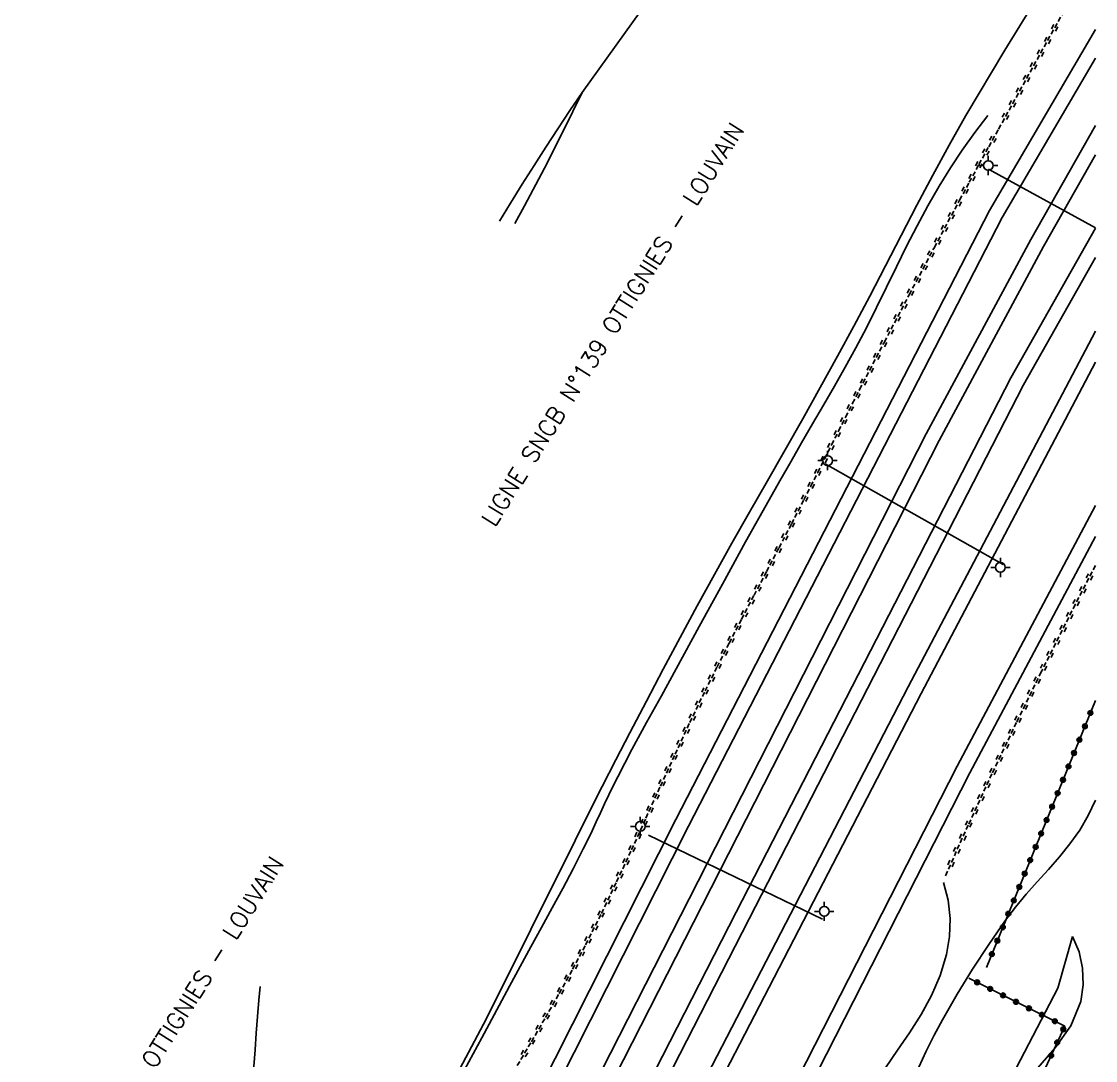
# Model space of a CAD drawing. Header units: millimetres. Extents: x 163000 to 164000, y 152000 to 153000.
# Drawn here: x 163888.7 to 164000, y 152211.5 to 152319.2 of the extents above; entities that cross this region are included whole.
import ezdxf

# ---------------------------------------------------------------- set-up
doc = ezdxf.new("R2010")
doc.units = ezdxf.units.MM
doc.linetypes.add('DASHED', pattern=[0.75, 0.5, -0.25])
doc.layers.get('0').update_dxf_attribs({"linetype": 'CONTINUOUS'})
for name, color, linetype in [('W0211', 2, 'CONTINUOUS'), ('W0214', 2, 'CONTINUOUS'), ('W0220', 5, 'DASHED'), ('W0323', 7, 'CONTINUOUS'), ('W0330', 7, 'CONTINUOUS'), ('W0610', 7, 'CONTINUOUS'), ('W0611', 7, 'CONTINUOUS'), ('W0700', 7, 'CONTINUOUS'), ('W0989', 7, 'CONTINUOUS')]:
    doc.layers.add(name, color=color, linetype=linetype)
doc.styles.get("Standard").update_dxf_attribs({"font": 'romans.shx', "width": 0.85})

# ---------------------------------------------------------------- blocks, each defined once
blk = doc.blocks.new('T610')
for p, q in [((-0.500001, 0), (-1.000002, 0)), ((0, 0.500001), (0, 1.000002)), ((0.500001, 0), (1.000002, 0)), ((0, -0.500001), (0, -1.000002))]:
    blk.add_line(p, q)
blk.add_ellipse((0, 0), major_axis=(-0.353554, 0.353554), ratio=1, start_param=3.926990817, end_param=10.2101761242)
blk = doc.blocks.new('t323o')
at = {"color": 0, "linetype": 'Continuous'}
for radius in [0.25, 0.15]:
    blk.add_circle((0, 0), radius, dxfattribs=at)
blk = doc.blocks.new('t220o')
at = {"color": 0, "linetype": 'Continuous'}
for p, q in [((-0.25, 0.25), (0.25, 0.25)), ((-0.25, -0.25), (0.25, -0.25))]:
    blk.add_line(p, q, dxfattribs=at)

msp = doc.modelspace()

# ---------------------------------------------------------------- linework, layer by layer
at = {"layer": 'W0211'}
for points in [[(163939.85, 152298.27), (163940.85, 152300.09), (163942.9, 152303.99), (163944.89, 152307.91), (163946.82, 152311.86)], [(163988.83, 152309.47), (163987.49, 152307.69), (163986.2, 152305.88), (163984.97, 152304.02), (163983.8, 152302.13), (163982.62, 152300.09), (163981.51, 152298.01), (163980.43, 152295.91), (163979.39, 152293.79), (163978.36, 152291.68), (163977.32, 152289.56), (163976.26, 152287.46), (163975.15, 152285.38), (163974.06, 152283.39), (163972.95, 152281.42), (163971.83, 152279.45), (163970.69, 152277.49), (163969.55, 152275.53), (163968.42, 152273.57), (163967.29, 152271.61), (163966.18, 152269.63), (163963.75, 152265.26), (163961.34, 152260.88), (163958.95, 152256.49), (163956.55, 152252.09), (163955.02, 152249.31), (163953.48, 152246.53), (163951.96, 152243.74), (163950.49, 152240.92), (163950.03, 152239.99), (163949.58, 152239.06), (163949.14, 152238.12), (163948.71, 152237.18), (163948.27, 152236.24), (163947.84, 152235.3), (163947.39, 152234.37), (163946.93, 152233.44), (163945.87, 152231.39), (163944.8, 152229.35), (163943.71, 152227.32), (163942.61, 152225.3), (163941.5, 152223.28), (163940.39, 152221.26), (163939.29, 152219.23), (163938.2, 152217.21), (163936.41, 152213.87), (163934.62, 152210.53)], [(163981.71, 152210.81), (163982.47, 152212.47), (163983.27, 152214.12), (163984.13, 152215.74), (163985.65, 152218.39), (163987.26, 152220.98), (163988.94, 152223.53), (163990.68, 152226.04), (163991.72, 152227.42), (163992.83, 152228.74), (163993.97, 152230.03), (163995.13, 152231.31), (163996.27, 152232.62), (163997.35, 152233.97), (163998.36, 152235.39), (163999.25, 152236.89), (164000, 152238.49)], [(163994.02, 152210.76), (163995.81, 152212.83), (163997.45, 152215.09), (163998.49, 152217.64), (163998.73, 152219.35), (163998.66, 152221.08), (163998.29, 152222.76), (163997.62, 152224.36)], [(163911.03, 152192.73), (163911.38, 152195.55), (163911.71, 152198.37), (163912.01, 152201.19), (163912.28, 152204.02), (163912.43, 152205.74), (163912.57, 152207.46), (163912.69, 152209.18), (163912.8, 152210.9), (163912.92, 152212.62), (163913.04, 152214.34), (163913.17, 152216.06), (163913.32, 152217.78), (163913.44, 152219.18)]]:
    msp.add_lwpolyline(points, dxfattribs=at)
at = {"layer": 'W0214'}
for points in [[(163946.82, 152311.86), (163945.55, 152309.98), (163944.3, 152308.09), (163943.06, 152306.19), (163941.84, 152304.28), (163940.61, 152302.33), (163939.4, 152300.37), (163938.26, 152298.51)], [(163984.26, 152229.96), (163984.72, 152228.12), (163984.93, 152226.24), (163984.87, 152224.35), (163984.56, 152222.48), (163983.9, 152220.32), (163983, 152218.25), (163981.92, 152216.28), (163980.73, 152214.38), (163979.49, 152212.57), (163978.25, 152210.75)], [(163997.62, 152224.36), (163996.1, 152219.02), (163992.22, 152211.58), (163978.06, 152183.54), (163976.57, 152180.43), (163975.12, 152177.3), (163973.7, 152174.16), (163972.31, 152171)]]:
    msp.add_lwpolyline(points, dxfattribs=at)
at = {"layer": 'W0220'}
for points in [[(163989.95, 152308.06), (164000, 152326.19)], [(163940.09, 152210.98), (163941.55, 152213.46), (163943, 152215.95), (163944.43, 152218.45), (163945.82, 152220.97), (163947.17, 152223.51), (163948.81, 152226.76), (163950.38, 152230.03), (163951.91, 152233.33), (163953.42, 152236.64), (163954.92, 152239.94), (163956.43, 152243.25), (163957.96, 152246.54), (163959.54, 152249.81), (163960.79, 152252.3), (163962.05, 152254.78), (163963.33, 152257.26), (163964.62, 152259.73), (163965.92, 152262.19), (163967.21, 152264.66), (163968.5, 152267.13), (163969.77, 152269.61), (163970.5, 152271.04), (163971.22, 152272.47), (163971.94, 152273.9), (163972.66, 152275.33), (163973.38, 152276.77), (163974.1, 152278.2), (163974.83, 152279.63), (163975.56, 152281.05), (163978.12, 152285.98), (163980.7, 152290.89), (163983.3, 152295.79), (163985.92, 152300.69), (163986.92, 152302.54), (163987.92, 152304.38), (163988.93, 152306.22), (163989.95, 152308.06)], [(164000, 152262.82), (163997.9, 152258.78), (163994.38, 152251.79), (163991.8, 152246.53), (163989.27, 152241.23), (163986.81, 152235.91), (163984.4, 152230.56)]]:
    msp.add_lwpolyline(points, dxfattribs=at)
at = {"layer": 'W0323'}
for points in [[(163988.69, 152221.16), (164000, 152248.84)], [(163976.93, 152171), (163979.96, 152178.74), (163996.81, 152215.06), (163986.87, 152220.04)]]:
    msp.add_lwpolyline(points, dxfattribs=at)
at = {"layer": 'W0330'}
for points in [[(163946.82, 152311.86), (163964.25, 152336.17)], [(163994.73, 152322.95), (163990.59, 152316.25), (163986.57, 152309.47), (163984.84, 152306.39), (163983.15, 152303.28), (163981.49, 152300.16), (163979.86, 152297.02), (163978.24, 152293.88), (163976.61, 152290.75), (163974.96, 152287.62), (163973.28, 152284.51), (163971.48, 152281.26), (163969.67, 152278.03), (163967.84, 152274.8), (163966, 152271.58), (163964.16, 152268.36), (163962.33, 152265.13), (163960.52, 152261.9), (163958.73, 152258.65), (163956.95, 152255.37), (163955.2, 152252.07), (163953.46, 152248.77), (163951.74, 152245.46), (163950.31, 152242.68), (163948.89, 152239.9), (163947.48, 152237.11), (163946.08, 152234.31)], [(163946.08, 152234.31), (163936.89, 152215.85), (163921.8, 152187.37), (163914.23, 152171)]]:
    msp.add_lwpolyline(points, dxfattribs=at)
at = {"layer": 'W0611'}
for points in [[(163988.91, 152303.9), (164000, 152297.82)], [(163990.44, 152262.92), (163972, 152273.36)], [(163953.7, 152234.85), (163971.7, 152226.15)]]:
    msp.add_lwpolyline(points, dxfattribs=at)
at = {"layer": 'W0700'}
for points in [[(163923.45, 152171), (163924.35, 152172.79), (163956.5, 152236.49), (163989.01, 152299.62), (164000, 152318.37)], [(163925.13, 152171), (163925.69, 152172.12), (163957.83, 152235.81), (163990.33, 152298.89), (164000, 152315.41)], [(163928.69, 152171), (163942.46, 152197.95), (163982.47, 152276.48), (163993.31, 152296.6), (164000, 152308.42)], [(163930.37, 152171), (163943.8, 152197.27), (163983.8, 152275.78), (163994.62, 152295.87), (164000, 152305.38)], [(163934.17, 152171), (163939.07, 152180.55), (163962.78, 152226.89), (163991.21, 152282.26), (164000, 152297.78)], [(163935.86, 152171), (163940.4, 152179.87), (163964.11, 152226.21), (163992.53, 152281.54), (164000, 152294.74)], [(163939.62, 152171), (163942, 152175.69), (163980.59, 152250.23), (164000, 152287.12)], [(163941.3, 152171), (163943.34, 152175), (163981.92, 152249.54), (164000, 152283.9)], [(163949.87, 152171), (163959.67, 152191.01), (163985.65, 152242.02), (164000, 152269.03)], [(163951.54, 152171), (163961.01, 152190.34), (163986.98, 152241.33), (164000, 152265.84)]]:
    msp.add_lwpolyline(points, dxfattribs=at)

# ---------------------------------------------------------------- block references
at = {"layer": 'W0220'}
for p, rotation in [((163995.77, 152318.55), 60.99630754353236), ((163995.04, 152317.24), 60.99630754353236), ((163994.31, 152315.93), 60.99630754353236), ((163993.58, 152314.62), 60.99630754353236), ((163992.86, 152313.3), 60.99630754353236), ((163992.13, 152311.99), 60.99630754353236), ((163991.4, 152310.68), 60.99630754353236), ((163990.67, 152309.37), 60.99630754353236), ((163989.36, 152306.99), 61.05263978684966), ((163988.63, 152305.68), 61.25749612530073), ((163987.91, 152304.36), 61.46235270759106), ((163987.2, 152303.04), 61.46235270759106), ((163986.48, 152301.73), 61.66720953464778), ((163985.77, 152300.4), 61.85824572090976), ((163985.06, 152299.08), 61.85824572090976), ((163984.36, 152297.76), 61.85824572090976), ((163983.65, 152296.44), 61.85824572090976), ((163982.94, 152295.11), 62.04958455351069), ((163982.24, 152293.79), 62.04958455351069), ((163981.54, 152292.46), 62.04958455351069), ((163980.83, 152291.14), 62.04958455351069), ((163980.13, 152289.81), 62.27501987538878), ((163979.44, 152288.48), 62.27501987538878), ((163978.74, 152287.15), 62.27501987538878), ((163978.04, 152285.83), 62.53455122247578), ((163977.35, 152284.5), 62.53455122247578), ((163976.66, 152283.16), 62.53455122247578), ((163975.97, 152281.83), 62.53455122247578), ((163975.28, 152280.5), 62.80518865707606), ((163974.59, 152279.17), 63.04564054398554), ((163973.91, 152277.83), 63.22050081878328), ((163973.24, 152276.49), 63.32976814259585), ((163972.57, 152275.15), 63.36133579597467), ((163971.89, 152273.81), 63.31520243905376), ((163971.22, 152272.47), 63.31520243905376), ((163970.54, 152271.13), 63.20347256548913), ((163969.86, 152269.79), 63.02614702431867), ((163969.18, 152268.46), 62.76668274101938), ((163968.49, 152267.12), 62.49939391442057), ((163967.8, 152265.79), 62.49939391442057), ((163967.11, 152264.46), 62.3459203673992), ((163966.41, 152263.13), 62.3459203673992), ((163965.71, 152261.81), 62.3062656309414), ((163999.38, 152261.63), 242.551831431422), ((163965.02, 152260.48), 62.3062656309414), ((163998.69, 152260.3), 242.551831431422), ((163964.32, 152259.15), 62.40868724371018), ((163998, 152258.97), 242.551831431422), ((163963.63, 152257.82), 62.40868724371018), ((163997.32, 152257.63), 243.2243530018591), ((163962.93, 152256.49), 62.65317140301138), ((163996.65, 152256.29), 243.2243530018591), ((163962.24, 152255.16), 62.65317140301138), ((163995.97, 152254.95), 243.2243530018591), ((163961.56, 152253.82), 63.0114377167473), ((163995.29, 152253.61), 243.2243530018591), ((163960.88, 152252.48), 63.0114377167473), ((163994.62, 152252.27), 243.2243530018591), ((163960.21, 152251.14), 63.48347795205812), ((163993.95, 152250.93), 243.8980010981763), ((163959.54, 152249.8), 64.18663469246442), ((163993.29, 152249.58), 243.8980010981763), ((163958.89, 152248.45), 64.18663469246442), ((163992.63, 152248.23), 243.8980010981763), ((163958.23, 152247.1), 64.18663469246442), ((163991.97, 152246.89), 243.8980010981763), ((163957.59, 152245.74), 64.95789365195766), ((163991.32, 152245.53), 244.5197886521659), ((163956.96, 152244.39), 64.95789365195766), ((163990.68, 152244.18), 244.5197886521659), ((163956.32, 152243.03), 65.44935452025804), ((163990.03, 152242.82), 244.5197886521659), ((163955.7, 152241.66), 65.44935452025804), ((163989.39, 152241.47), 244.5197886521659), ((163955.08, 152240.3), 65.44935452025804), ((163988.76, 152240.11), 245.1415749232712), ((163954.46, 152238.93), 65.66094897650508), ((163988.12, 152238.75), 245.1415749232712), ((163953.84, 152237.56), 65.66094897650508), ((163987.49, 152237.39), 245.1415749232712), ((163953.22, 152236.2), 65.5298911014918), ((163986.86, 152236.03), 245.1415749232712), ((163952.6, 152234.83), 65.5298911014918), ((163986.25, 152234.66), 245.7633599116714), ((163951.98, 152233.47), 65.5298911014918), ((163985.63, 152233.29), 245.7633599116714), ((163951.35, 152232.11), 65.05628540758457), ((163985.02, 152231.93), 245.7633599116714), ((163950.71, 152230.75), 65.05628540758457), ((163950.07, 152229.39), 64.30309110945622), ((163949.42, 152228.04), 64.30309110945622), ((163948.77, 152226.69), 63.27041269293734), ((163948.1, 152225.35), 63.27041269293734), ((163947.42, 152224.01), 63.27041269293734), ((163946.73, 152222.68), 62.08640372295287), ((163946.03, 152221.35), 62.08640372295287), ((163945.31, 152220.04), 60.99685170124637), ((163944.58, 152218.72), 60.99685170124637), ((163943.84, 152217.42), 60.22129349657117), ((163943.09, 152216.12), 60.22129349657117), ((163942.34, 152214.82), 59.7598649093221), ((163941.58, 152213.53), 59.7598649093221), ((163940.83, 152212.23), 59.67201428818282)]:
    msp.add_blockref('t220o', p, dxfattribs=dict(at, rotation=rotation))
at = {"layer": 'W0323'}
for p, rotation in [((163999.47, 152247.54), 67.78784695488605), ((163998.9, 152246.15), 67.78784695488605), ((163998.33, 152244.76), 67.78784695488605), ((163997.77, 152243.38), 67.78784695488605), ((163997.2, 152241.99), 67.78784695488605), ((163996.63, 152240.6), 67.78784695488605), ((163996.07, 152239.21), 67.78784695488605), ((163995.5, 152237.82), 67.78784695488605), ((163994.93, 152236.43), 67.78784695488605), ((163994.36, 152235.04), 67.78784695488605), ((163993.8, 152233.65), 67.78784695488605), ((163993.23, 152232.27), 67.78784695488605), ((163992.66, 152230.88), 67.78784695488605), ((163992.1, 152229.49), 67.78784695488605), ((163991.53, 152228.1), 67.78784695488605), ((163990.96, 152226.71), 67.78784695488605), ((163990.4, 152225.32), 67.78784695488605), ((163989.83, 152223.93), 67.78784695488605), ((163989.26, 152222.54), 67.78784695488605), ((163987.74, 152219.61), 153.3915459505572), ((163989.08, 152218.93), 153.3915459505572), ((163990.42, 152218.26), 153.3915459505572), ((163991.76, 152217.59), 153.3915459505572), ((163993.1, 152216.92), 153.3915459505572), ((163994.45, 152216.25), 153.3915459505572), ((163995.79, 152215.58), 153.3915459505572), ((163996.66, 152214.74), 65.10897974517864), ((163996.03, 152213.38), 65.10897974517864), ((163995.4, 152212.02), 65.10897974517864)]:
    msp.add_blockref('t323o', p, dxfattribs=dict(at, rotation=rotation))
at = {"layer": 'W0610'}
for p in [(163988.89, 152304.28), (163972.24, 152273.69), (163990.14, 152262.62), (163952.83, 152235.78), (163971.89, 152226.97)]:
    msp.add_blockref('T610', p, dxfattribs=at)

# ---------------------------------------------------------------- texts
at = {"layer": 'W0989'}
for p in [(163937.74, 152266.72), (163890.04, 152190.65)]:
    msp.add_text('LIGNE SNCB N°139 OTTIGNIES - LOUVAIN', height=1.75, rotation=57.859, dxfattribs=at).set_placement(p)

doc.saveas('drawing.dxf')
